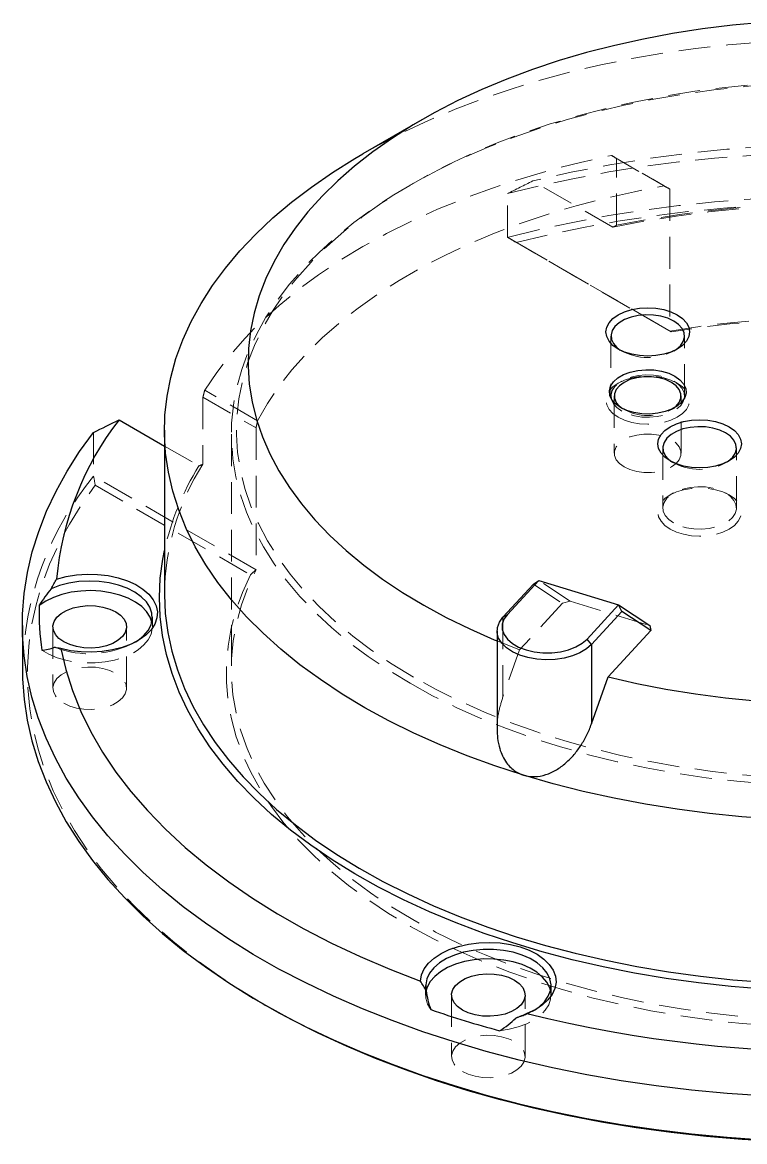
# Model space of a CAD drawing. Header units: millimetres. Extents: x 0 to 420, y 1 to 298.
# Drawn here: x 326.57 to 355.38, y 217.56 to 262.2 of the extents above; entities that cross this region are included whole.
import ezdxf

# ---------------------------------------------------------------- set-up
doc = ezdxf.new("R2010")
doc.units = ezdxf.units.MM
doc.linetypes.add('HIDDEN', pattern=[1.905, 1.27, -0.635])

msp = doc.modelspace()

# ---------------------------------------------------------------- linework, layer by layer
at = {"color": 7, "linetype": 'Continuous', "lineweight": 25}
for p, q in [((342.50193, 258.31473), (340.14453, 256.95338)), ((330.42702, 246.34637), (332.23951, 245.30004)), ((332.23951, 245.93366), (332.23951, 239.40134)), ((345.73683, 238.46877), (346.94986, 239.78578)), ((347.16534, 239.93712), (345.91342, 238.57788)), ((346.94986, 239.78578), (347.16534, 239.93712)), ((347.16534, 239.93712), (350.34395, 238.96144)), ((349.09203, 237.6022), (350.34395, 238.96144)), ((350.48165, 238.7017), (350.34395, 238.96144)), ((350.34395, 238.96144), (351.59588, 238.14324)), ((345.73683, 238.46877), (345.91342, 238.57788)), ((350.48165, 238.7017), (349.26862, 237.38469)), ((351.63968, 237.94487), (350.48165, 238.7017)), ((326.57285, 238.14931), (326.57285, 236.40736)), ((345.50272, 237.92673), (345.50272, 234.00985)), ((351.63968, 237.94487), (349.93433, 236.09333)), ((351.59588, 238.14324), (351.63968, 237.94487)), ((349.26862, 237.38469), (349.09203, 237.6022)), ((349.26862, 237.38469), (349.26862, 234.21662)), ((349.26862, 234.21662), (349.93433, 236.09333)), ((336.13694, 223.07486), (336.27838, 222.99318))]:
    msp.add_line(p, q, dxfattribs=at)
at = {"color": 7, "linetype": 'HIDDEN', "lineweight": 18}
for p, q in [((350.06306, 256.89095), (352.17159, 255.67372)), ((350.27153, 254.10321), (350.27153, 256.77057)), ((352.38942, 255.54794), (350.27153, 256.77057)), ((342.1719, 255.78339), (342.03045, 255.70171)), ((350.11485, 254.03035), (346.92618, 255.87113)), ((345.91364, 253.62498), (345.91364, 255.36693)), ((352.38942, 255.54794), (352.38942, 249.88659)), ((345.91364, 253.62498), (352.38942, 249.88659)), ((352.44719, 249.85321), (346.26153, 253.42412)), ((350.04544, 249.68746), (350.04544, 247.29228)), ((352.97877, 247.29228), (352.97877, 249.68746)), ((350.3334, 249.17054), (350.47485, 249.08886)), ((352.54937, 249.08886), (352.69081, 249.17054)), ((350.47485, 247.89088), (350.3334, 247.8092)), ((352.69081, 247.8092), (352.54937, 247.89088)), ((335.95528, 246.31224), (333.84674, 247.52947)), ((333.77237, 247.24581), (333.77237, 244.57844)), ((333.77237, 247.24581), (335.89027, 246.02318)), ((350.17877, 247.29685), (350.17877, 245.01054)), ((352.84544, 245.01054), (352.84544, 247.29685)), ((350.4277, 246.83435), (350.56914, 246.75267)), ((352.45507, 246.75267), (352.59651, 246.83435)), ((335.89027, 246.02318), (335.89027, 240.36183)), ((329.41449, 245.84217), (329.41449, 244.10022)), ((334.90618, 245.77036), (334.90618, 236.40736)), ((332.23951, 245.30004), (333.61569, 244.50559)), ((352.11599, 245.22653), (352.11599, 242.83134)), ((355.04933, 242.83134), (355.04933, 245.22653)), ((352.40396, 244.70961), (352.5454, 244.62792)), ((354.61992, 244.62792), (354.76136, 244.70961)), ((335.89027, 240.36183), (329.41449, 244.10022)), ((329.47953, 243.73608), (335.66519, 240.16517)), ((352.5454, 243.42994), (352.40396, 243.34826)), ((354.76136, 243.34826), (354.61992, 243.42994)), ((346.94986, 239.78578), (348.10789, 239.02895)), ((348.41727, 239.11891), (347.16534, 239.93712)), ((348.10789, 239.02895), (346.40254, 237.17741)), ((348.10789, 239.02895), (348.41727, 239.11891)), ((348.41727, 239.11891), (351.59588, 238.14324)), ((331.75779, 238.08926), (331.75779, 238.47031)), ((345.73683, 238.46877), (345.73683, 235.3007)), ((327.79112, 238.08926), (327.79112, 235.63964)), ((330.72446, 235.63964), (330.72446, 238.08926)), ((331.02584, 237.44997), (331.16729, 237.53165)), ((345.50272, 237.52995), (346.40254, 237.17741)), ((346.40254, 237.17741), (345.73683, 235.3007)), ((342.65537, 223.78328), (342.65537, 223.40223)), ((347.65537, 223.40223), (347.65537, 223.78328)), ((343.6887, 223.40223), (343.6887, 220.9526)), ((346.62203, 220.9526), (346.62203, 223.40223)), ((346.92342, 222.76293), (347.06487, 222.84461))]:
    msp.add_line(p, q, dxfattribs=at)
at = {"color": 7, "linetype": 'Continuous', "lineweight": 25, "flags": 128}
for points in [[(356.09954, 262.19716), (354.88889, 262.08511), (353.68991, 261.93701), (352.50584, 261.75327), (351.33983, 261.53437), (350.19503, 261.2809), (349.07451, 260.99355), (347.98126, 260.67308), (346.91824, 260.32035), (345.88828, 259.93632), (344.89416, 259.52201), (343.93855, 259.07853), (343.024, 258.60708), (342.15297, 258.10892), (341.32781, 257.58538), (340.55072, 257.03787), (339.82379, 256.46787), (339.14897, 255.8769), (338.52808, 255.26655), (337.96277, 254.63845), (337.45458, 253.99429), (337.00485, 253.3358), (336.6148, 252.66475), (336.28548, 251.98294), (336.01777, 251.2922), (335.81238, 250.59439), (335.66988, 249.89137), (335.59063, 249.18503), (335.57486, 248.47727), (335.62261, 247.76998), (335.73374, 247.06508), (335.90796, 246.36444), (336.14481, 245.66995), (336.44364, 244.98348), (336.80366, 244.30686), (337.22389, 243.64191), (337.70322, 242.99042), (338.24035, 242.35414), (338.83384, 241.73477), (339.4821, 241.13397), (340.18339, 240.55336), (340.93582, 239.9945), (341.73739, 239.45888), (342.58593, 238.94795), (343.47917, 238.46307), (344.4147, 238.00555), (345.39003, 237.57661), (345.50272, 237.52995)], [(346.56378, 232.17137), (345.41812, 232.54396), (344.30525, 232.94831), (343.22779, 233.38347), (342.18831, 233.84839), (341.18928, 234.34198), (340.23306, 234.86306), (339.32192, 235.4104), (338.45803, 235.98269), (337.64342, 236.5786), (336.88004, 237.19669), (336.16969, 237.8355), (335.51407, 238.49352), (334.91471, 239.16919), (334.37306, 239.8609), (333.89038, 240.56702), (333.46783, 241.28587), (333.1064, 242.01574), (332.80696, 242.7549), (332.57022, 243.50161), (332.39673, 244.25408), (332.28691, 245.01053), (332.24102, 245.76918), (332.25916, 246.52821), (332.3413, 247.28584), (332.48724, 248.04026), (332.69664, 248.78968), (332.96899, 249.53232), (333.30365, 250.26644), (333.69983, 250.99027), (334.15658, 251.70211), (334.67283, 252.40027), (335.24735, 253.08309), (335.87878, 253.74895), (336.56561, 254.39628), (337.30623, 255.02353), (338.09886, 255.62923), (338.94165, 256.21192), (339.83257, 256.77024), (340.14453, 256.95338)], [(350.3336, 249.17043), (350.12632, 249.31623), (349.97231, 249.48257), (349.87747, 249.66307), (349.84544, 249.85077), (349.87747, 250.03848), (349.97231, 250.21897), (350.12632, 250.38531), (350.3336, 250.53111), (350.58616, 250.65077), (350.8743, 250.73968), (351.18696, 250.79443), (351.51211, 250.81292), (351.83726, 250.79443), (352.14991, 250.73968), (352.43806, 250.65077), (352.69062, 250.53111), (352.89789, 250.38531), (353.05191, 250.21897), (353.14675, 250.03848), (353.17877, 249.85077), (353.14675, 249.66307), (353.05191, 249.48257), (352.89789, 249.31623), (352.69062, 249.17043), (352.43806, 249.05078), (352.14991, 248.96186), (351.83726, 248.90711), (351.51211, 248.88863), (351.18696, 248.90711), (350.8743, 248.96186), (350.58616, 249.05078), (350.3336, 249.17043)], [(352.61556, 249.1297), (352.65192, 249.15463), (352.81892, 249.30307), (352.9288, 249.46832), (352.97676, 249.64315), (352.96072, 249.81991), (352.88136, 249.99089), (352.74216, 250.1486), (352.5492, 250.28616), (352.31091, 250.39756), (352.03771, 250.47792), (351.74154, 250.52373), (351.43535, 250.53299), (351.13251, 250.5053), (350.84625, 250.44187), (350.5891, 250.34546), (350.37229, 250.2203), (350.2053, 250.07185), (350.09542, 249.9066), (350.04745, 249.73178), (350.0635, 249.55501), (350.14286, 249.38404), (350.28206, 249.22632), (350.40865, 249.1297)], [(350.42788, 246.83425), (350.22615, 246.97806), (350.08062, 247.14294), (349.99765, 247.32169), (349.98088, 247.50649), (350.03102, 247.68926), (350.1459, 247.86202), (350.32048, 248.01722), (350.54715, 248.14807), (350.81599, 248.24886), (351.11525, 248.31518), (351.43186, 248.34412), (351.75197, 248.33444), (352.0616, 248.28654), (352.34722, 248.20253), (352.59634, 248.08608), (352.79807, 247.94226), (352.9436, 247.77738), (353.02656, 247.59863), (353.04334, 247.41384), (352.99319, 247.23106), (352.87832, 247.0583), (352.70373, 246.9031), (352.47707, 246.77225), (352.20823, 246.67147), (351.90896, 246.60515), (351.59236, 246.5762), (351.27224, 246.58589), (350.96261, 246.63378), (350.67699, 246.71779), (350.42788, 246.83425)], [(352.52084, 246.79351), (352.64107, 246.88734), (352.77062, 247.04263), (352.83706, 247.21067), (352.83706, 247.38304), (352.77062, 247.55108), (352.64107, 247.70637), (352.45492, 247.84113), (352.22148, 247.94859), (351.95248, 248.02338), (351.66139, 248.06173), (351.36282, 248.06173), (351.07174, 248.02338), (350.80273, 247.94859), (350.5693, 247.84113), (350.38314, 247.70637), (350.2536, 247.55108), (350.18716, 247.38304), (350.18716, 247.21067), (350.2536, 247.04263), (350.38314, 246.88734), (350.50337, 246.79351)], [(352.40415, 244.70949), (352.19688, 244.8553), (352.04286, 245.02164), (351.94802, 245.20213), (351.91599, 245.38983), (351.94802, 245.57754), (352.04286, 245.75803), (352.19688, 245.92437), (352.40415, 246.07017), (352.65671, 246.18983), (352.94485, 246.27874), (353.25751, 246.33349), (353.58266, 246.35198), (353.90781, 246.33349), (354.22047, 246.27874), (354.50861, 246.18983), (354.76117, 246.07017), (354.96844, 245.92437), (355.12246, 245.75803), (355.2173, 245.57754), (355.24933, 245.38983), (355.2173, 245.20213), (355.12246, 245.02164), (354.96844, 244.8553), (354.76117, 244.70949), (354.50861, 244.58984), (354.22047, 244.50093), (353.90781, 244.44618), (353.58266, 244.42769), (353.25751, 244.44618), (352.94485, 244.50093), (352.65671, 244.58984), (352.40415, 244.70949)], [(354.68612, 244.66876), (354.72247, 244.69369), (354.88947, 244.84214), (354.99935, 245.00739), (355.04732, 245.18221), (355.03127, 245.35898), (354.95191, 245.52995), (354.81271, 245.68767), (354.61975, 245.82523), (354.38146, 245.93662), (354.10827, 246.01698), (353.8121, 246.06279), (353.5059, 246.07205), (353.20306, 246.04437), (352.91681, 245.98093), (352.65966, 245.88453), (352.44285, 245.75937), (352.27585, 245.61092), (352.16597, 245.44567), (352.118, 245.27084), (352.13405, 245.09408), (352.21341, 244.9231), (352.35261, 244.76539), (352.4792, 244.66876)], [(356.10852, 219.37806), (354.67905, 219.47592), (353.25843, 219.61003), (351.84942, 219.78015), (350.45476, 219.98593), (349.07717, 220.22699), (347.7193, 220.50284), (346.38381, 220.81296), (345.07328, 221.15675), (343.79026, 221.53353), (342.53723, 221.94258), (341.31664, 222.3831), (340.13086, 222.85423), (338.98218, 223.35506), (337.87283, 223.88462), (336.80497, 224.44188), (335.78068, 225.02576), (334.80194, 225.63512), (333.87066, 226.26878), (332.98864, 226.92552), (332.15759, 227.60404), (331.37912, 228.30304), (330.65476, 229.02117), (329.98591, 229.75701), (329.37386, 230.50916), (328.8198, 231.27614), (328.32481, 232.05646), (327.88986, 232.84862), (327.51578, 233.65107), (327.2033, 234.46225), (326.95303, 235.2806), (326.76545, 236.10451), (326.64093, 236.9324), (326.57971, 237.76265), (326.58192, 238.59365), (326.64753, 239.42378), (326.77644, 240.25145), (326.96838, 241.07503), (327.22299, 241.89292), (327.53976, 242.70355), (327.91809, 243.50534), (328.35725, 244.29672), (328.85637, 245.07617), (329.41449, 245.84217), (329.41449, 245.84217)], [(356.14453, 223.63779), (354.83489, 223.74305), (353.53565, 223.88493), (352.2499, 224.0631), (350.98066, 224.27713), (349.73094, 224.52651), (348.50369, 224.81066), (347.30181, 225.12891), (346.12815, 225.4805), (344.98547, 225.8646), (343.87647, 226.28031), (342.80379, 226.72663), (341.76994, 227.20253), (340.77738, 227.70687), (339.82845, 228.23846), (338.92539, 228.79604), (338.07033, 229.3783), (337.26531, 229.98386), (336.51222, 230.6113), (335.81283, 231.25911), (335.16881, 231.92579), (334.58168, 232.60974), (334.05281, 233.30936), (333.58347, 234.02299), (333.17476, 234.74895), (332.82765, 235.48551), (332.54295, 236.23094), (332.32135, 236.98348), (332.16336, 237.74135), (332.06935, 238.50275), (332.03956, 239.26589), (332.07404, 240.02896), (332.17273, 240.79017), (332.23951, 241.1387)], [(327.93341, 239.9919), (328.31905, 240.09505), (328.72796, 240.16199), (329.15, 240.19105), (329.57471, 240.18152), (329.99157, 240.13363), (330.39024, 240.04857), (330.76085, 239.92844), (331.09422, 239.77623), (331.38207, 239.5957), (331.61729, 239.39133), (331.79403, 239.16819), (331.90792, 238.9318), (331.95614, 238.68802), (331.9375, 238.44289), (331.85245, 238.20248), (331.7031, 237.97276), (331.49315, 237.75942), (331.22781, 237.56774), (330.91365, 237.40248), (330.55846, 237.26772), (330.17104, 237.16681), (329.76098, 237.10225), (329.33846, 237.07564), (328.91393, 237.08763), (328.49793, 237.13794), (328.10076, 237.22531)], [(331.09384, 237.49081), (331.17319, 237.54283), (331.40834, 237.73438), (331.58658, 237.94541), (331.70319, 238.17033), (331.75508, 238.40319), (331.74089, 238.63783), (331.66099, 238.86803), (331.51748, 239.08771), (331.31418, 239.29105), (331.05646, 239.47266), (330.75113, 239.62776), (330.40629, 239.75222), (330.03106, 239.84276), (329.63536, 239.89698), (329.22967, 239.91344), (328.82472, 239.89171), (328.43123, 239.83237), (328.05962, 239.73698), (327.71972, 239.60807)], [(331.73591, 238.27978), (331.66434, 238.48015), (331.52617, 238.69595), (331.33035, 238.89633), (331.08186, 239.07619), (330.78702, 239.23098), (330.45332, 239.35676), (330.08924, 239.45032), (329.70403, 239.5093), (329.30748, 239.53219), (328.90967, 239.51842), (328.5207, 239.46832), (328.15047, 239.38319), (327.80837, 239.26517), (327.50311, 239.11727), (327.24243, 238.94324)], [(332.23951, 239.40134), (332.23954, 239.38104), (332.27306, 238.62456), (332.37015, 237.8699), (332.53057, 237.11886), (332.75395, 236.37319), (333.03976, 235.63467), (333.38732, 234.90502), (333.79581, 234.18597), (334.26428, 233.47921), (334.79162, 232.78641), (335.37658, 232.1092), (336.01779, 231.44918), (336.71373, 230.80791), (337.46277, 230.18689), (338.26314, 229.58759), (339.11295, 229.01142), (340.0102, 228.45974), (340.95278, 227.93385), (341.93846, 227.43499), (342.96492, 226.96434), (344.02974, 226.523), (345.13041, 226.11202), (346.26433, 225.73236), (347.42884, 225.38492), (348.62119, 225.07051), (349.83857, 224.78989), (351.07811, 224.5437), (352.33688, 224.33254), (353.61192, 224.1569), (354.90023, 224.01718), (356.19876, 223.91373)], [(328.2207, 237.49056), (328.02774, 237.62812), (327.88854, 237.78583), (327.80918, 237.95681), (327.79313, 238.13357), (327.8411, 238.3084), (327.95098, 238.47365), (328.11797, 238.6221), (328.33479, 238.74726), (328.59194, 238.84366), (328.87819, 238.9071), (329.18103, 238.93479), (329.48723, 238.92552), (329.7834, 238.87971), (330.05659, 238.79935), (330.29488, 238.68796), (330.48784, 238.5504), (330.62704, 238.39268), (330.7064, 238.22171), (330.72245, 238.04495), (330.67448, 237.87012), (330.5646, 237.70487), (330.3976, 237.55642), (330.18079, 237.43126), (329.92364, 237.33485), (329.63739, 237.27142), (329.33455, 237.24373), (329.02835, 237.25299), (328.73218, 237.29881), (328.45899, 237.37916), (328.2207, 237.49056)], [(349.26862, 237.38469), (349.06602, 237.2066), (348.81019, 237.05303), (348.50983, 236.92922), (348.17518, 236.83937), (347.81762, 236.78656), (347.44934, 236.77257), (347.08289, 236.79788), (346.73072, 236.86164), (346.40485, 236.96166), (346.11636, 237.09455), (345.87509, 237.25578), (345.68924, 237.43986), (345.56515, 237.64052), (345.50704, 237.85092), (345.51689, 238.06391), (345.59437, 238.27222), (345.73683, 238.46877)], [(345.91342, 238.57788), (345.7791, 238.38951), (345.71101, 238.18963), (345.71178, 237.98593), (345.78138, 237.78623), (345.91712, 237.5982), (346.1138, 237.42908), (346.36386, 237.28535), (346.65768, 237.17255), (346.98397, 237.09501), (347.3302, 237.05571), (347.68306, 237.05615), (348.02899, 237.09633), (348.3547, 237.17469), (348.64767, 237.28823), (348.89663, 237.43258), (349.09203, 237.6022)], [(328.10076, 237.22531), (328.29921, 236.38203), (328.56616, 235.54506), (328.901, 234.71627), (329.30299, 233.8975), (329.77126, 233.09054), (330.30475, 232.29719), (330.90229, 231.5192), (331.56256, 230.7583), (332.28409, 230.01618), (333.06529, 229.29446), (333.90443, 228.59476), (334.79965, 227.91861), (335.74897, 227.26752), (336.75029, 226.64293), (337.80139, 226.04622), (338.89995, 225.47871), (340.04352, 224.94166), (341.22959, 224.43625), (342.45553, 223.96361)], [(326.57285, 236.40736), (326.57971, 236.02069), (326.64093, 235.19045), (326.76545, 234.36256), (326.95303, 233.53865), (327.2033, 232.7203), (327.51578, 231.90912), (327.88986, 231.10667), (328.32481, 230.31451), (328.8198, 229.53418), (329.37386, 228.7672), (329.98591, 228.01506), (330.65476, 227.27921), (331.37912, 226.56109), (332.15759, 225.86209), (332.98864, 225.18356), (333.87066, 224.52683), (334.80194, 223.89317), (335.78068, 223.28381), (336.80497, 222.69993), (337.87283, 222.14267), (338.98218, 221.61311), (340.13086, 221.11228), (341.31664, 220.64114), (342.53723, 220.20063), (343.79026, 219.79158), (345.07328, 219.4148), (346.38381, 219.07101), (347.7193, 218.76089), (349.07717, 218.48503), (350.45476, 218.24398), (351.84942, 218.03819), (353.25843, 217.86808), (354.67905, 217.73396), (356.10852, 217.63611)], [(349.93433, 236.09333), (351.0738, 235.83198), (352.23519, 235.60505), (353.41538, 235.41315), (354.6112, 235.2568), (355.81944, 235.1364)], [(356.56988, 230.42327), (355.26492, 230.5167), (353.96939, 230.6467), (352.68636, 230.81296), (351.41887, 231.01508), (350.16993, 231.25258), (348.94251, 231.52491), (347.73951, 231.83141), (346.56378, 232.17137)], [(342.45553, 223.96361), (342.49361, 224.20799), (342.59765, 224.44589), (342.76507, 224.67142), (342.99172, 224.87898), (343.272, 225.06344), (343.59894, 225.22023), (343.96445, 225.34545), (344.35948, 225.43601), (344.77423, 225.48965), (345.19842, 225.50506), (345.62154, 225.48185), (346.03312, 225.4206), (346.42294, 225.32282), (346.78135, 225.19093), (347.09947, 225.02821), (347.36941, 224.83868), (347.58448, 224.62705), (347.73936, 224.39855), (347.83021, 224.15886), (347.85477, 223.9139), (347.81244, 223.66976), (347.70427, 223.43247), (347.53293, 223.20793), (347.30267, 223.00168), (347.0192, 222.81886), (346.68954, 222.66398)], [(346.99142, 222.80377), (347.17854, 222.93547), (347.38988, 223.13606), (347.54209, 223.35378), (347.63114, 223.58286), (347.65467, 223.81724), (347.61206, 224.05073), (347.50444, 224.27714), (347.33465, 224.49048), (347.10719, 224.6851), (346.82808, 224.85586), (346.5047, 224.99823), (346.14561, 225.10845), (345.76032, 225.18361), (345.35902, 225.2217), (344.95233, 225.22173), (344.55101, 225.18369), (344.16568, 225.10859), (343.80655, 224.99842), (343.48311, 224.85609), (343.20392, 224.68537), (342.97638, 224.49078), (342.8065, 224.27747), (342.69878, 224.05107), (342.65607, 223.81759), (342.67951, 223.58321), (342.67951, 223.58321)], [(347.63349, 223.59275), (347.60332, 223.69519), (347.49157, 223.91602), (347.32046, 224.1238), (347.09433, 224.31325), (346.81893, 224.47954), (346.50125, 224.61845), (346.14937, 224.72646), (345.77223, 224.80082), (345.37942, 224.83964), (344.98091, 224.84193), (344.58684, 224.80763), (344.20721, 224.73762), (343.85168, 224.63368), (343.52928, 224.49844), (343.24819, 224.33534), (343.01558, 224.14854), (342.83734, 223.94276), (342.718, 223.72326), (342.67725, 223.59275)], [(344.11828, 222.80353), (343.92532, 222.94109), (343.78612, 223.0988), (343.70676, 223.26977), (343.69071, 223.44654), (343.73868, 223.62136), (343.84856, 223.78661), (344.01555, 223.93506), (344.23236, 224.06023), (344.48951, 224.15663), (344.77577, 224.22006), (345.07861, 224.24775), (345.3848, 224.23849), (345.68097, 224.19268), (345.95417, 224.11232), (346.19246, 224.00092), (346.38542, 223.86337), (346.52462, 223.70565), (346.60398, 223.53468), (346.62002, 223.35791), (346.57206, 223.18309), (346.46218, 223.01784), (346.29518, 222.86939), (346.07837, 222.74422), (345.82122, 222.64782), (345.53497, 222.58439), (345.23213, 222.5567), (344.92593, 222.56596), (344.62976, 222.61177), (344.35656, 222.69213), (344.11828, 222.80353)], [(356.70849, 217.55848), (355.27823, 217.64147), (353.85574, 217.76093), (352.4438, 217.91661), (351.04519, 218.10823), (349.66263, 218.3354), (348.29885, 218.59767), (346.95652, 218.89454), (345.63826, 219.22541), (344.34667, 219.58965), (343.08427, 219.98653), (341.85354, 220.41528), (340.65689, 220.87506), (339.49666, 221.36497), (338.37514, 221.88405), (337.29452, 222.43128), (336.27838, 222.99318)]]:
    msp.add_lwpolyline(points, dxfattribs=at)
at = {"color": 7, "linetype": 'HIDDEN', "lineweight": 18, "flags": 128}
for points in [[(340.14453, 256.95338), (340.76953, 257.30286), (341.75029, 257.8085), (342.77254, 258.28599), (343.83385, 258.73417), (344.93169, 259.15199), (346.06348, 259.53846), (347.22651, 259.89266), (348.41804, 260.21376), (349.63524, 260.50098), (350.87521, 260.75365), (352.13503, 260.97116), (353.41169, 261.15302), (354.70218, 261.29877), (356.00343, 261.40807), (357.31236, 261.48068), (358.62586, 261.51641), (359.94081, 261.51517), (361.2541, 261.47698), (362.56262, 261.40193), (363.86325, 261.29018), (365.15291, 261.14201), (366.42855, 260.95777), (367.68713, 260.73789), (368.92568, 260.4829), (370.14125, 260.1934), (371.33097, 259.87007), (372.49201, 259.51369), (373.62161, 259.1251), (374.7171, 258.70523), (375.77588, 258.25505), (376.79544, 257.77566), (377.77335, 257.26817), (378.3345, 256.95338)], [(342.03325, 235.83739), (342.93426, 235.34316), (343.8778, 234.87614), (344.86142, 234.43754), (345.88256, 234.02851), (346.93854, 233.6501), (348.02661, 233.30332), (349.14393, 232.98907), (350.2876, 232.70815), (351.45461, 232.46132), (352.64194, 232.24921), (353.84648, 232.07237), (355.06509, 231.93127), (356.29459, 231.82628), (357.53177, 231.75766), (358.77341, 231.7256), (360.01627, 231.73018), (361.25709, 231.77139), (362.49266, 231.84912), (363.71974, 231.96318), (364.93512, 232.11325), (366.13565, 232.29895), (367.31819, 232.5198), (368.47966, 232.77522), (369.61701, 233.06453), (370.72729, 233.387), (371.8076, 233.74178), (372.85513, 234.12793), (373.86713, 234.54446), (374.84097, 234.99028), (375.77411, 235.46422), (376.66411, 235.96505), (377.50865, 236.49146), (378.30553, 237.04207), (379.05267, 237.61546), (379.74811, 238.21013), (380.39006, 238.82451), (380.97682, 239.45702), (381.50688, 240.106), (381.97884, 240.76975), (382.39147, 241.44656), (382.74371, 242.13464), (383.03463, 242.83221), (383.26346, 243.53744), (383.42962, 244.2485), (383.53268, 244.96353), (383.57235, 245.68066), (383.54854, 246.39803), (383.46132, 247.11376), (383.3109, 247.82598), (383.09768, 248.53285), (382.82222, 249.2325), (382.48523, 249.92312), (382.0876, 250.60291), (381.63036, 251.27009), (381.11471, 251.92293), (380.54198, 252.55971), (379.91368, 253.17878), (379.23145, 253.77852), (378.49705, 254.35737), (377.71242, 254.91382), (376.87959, 255.44641), (376.00074, 255.95376), (375.07817, 256.43454), (374.11427, 256.8875), (373.11156, 257.31145), (372.07267, 257.7053), (371.00029, 258.06801), (369.89723, 258.39864), (368.76637, 258.69632), (367.61065, 258.96028), (366.4331, 259.18982), (365.23677, 259.38436), (364.0248, 259.54338), (362.80035, 259.66647), (361.5666, 259.75331), (360.32679, 259.80366), (359.08414, 259.8174), (357.84189, 259.7945), (356.60329, 259.73501), (355.37157, 259.63909), (354.14994, 259.50698), (352.94158, 259.33904), (351.74966, 259.1357), (350.57728, 258.89749), (349.42749, 258.62503), (348.30331, 258.31904), (347.20765, 257.98031), (346.14339, 257.60972), (345.11329, 257.20825), (344.12005, 256.77693), (343.16625, 256.3169), (342.25438, 255.82936), (341.38683, 255.31557), (340.56585, 254.77688), (339.79359, 254.2147), (339.07206, 253.63048), (338.40315, 253.02576), (337.78859, 252.40211), (337.23, 251.76116), (336.72883, 251.10458), (336.28639, 250.43408), (335.90383, 249.75141), (335.58214, 249.05836), (335.32218, 248.35673), (335.12462, 247.64836), (334.98997, 246.93508), (334.91858, 246.21877), (334.91064, 245.50128), (334.96618, 244.7845), (335.08504, 244.07029), (335.26692, 243.36051), (335.51134, 242.65702), (335.81766, 241.96166), (336.18509, 241.27623), (336.61267, 240.60252), (337.09927, 239.9423), (337.64364, 239.29728), (338.24435, 238.66915), (338.89983, 238.05955), (339.60837, 237.47006), (340.36814, 236.90223), (341.17713, 236.35753), (342.03325, 235.83739)], [(342.17467, 236.08234), (341.31882, 236.60254), (340.51049, 237.14748), (339.75183, 237.71572), (339.04485, 238.30575), (338.39141, 238.91601), (337.79327, 239.54488), (337.25199, 240.19069), (336.76903, 240.85173), (336.34565, 241.52625), (335.98298, 242.21245), (335.68198, 242.90853), (335.44345, 243.61262), (335.26803, 244.32287), (335.15617, 245.03739), (335.10818, 245.75429), (335.12418, 246.47167), (335.20413, 247.18761), (335.34782, 247.90023), (335.55486, 248.60764), (335.82471, 249.30796), (336.15666, 249.99933), (336.54981, 250.67991), (337.00314, 251.34791), (337.51543, 252.00156), (338.08533, 252.63911), (338.71132, 253.25888), (339.39176, 253.85922), (340.12482, 254.43855), (340.90858, 254.99533), (341.74094, 255.52807), (342.61971, 256.03537), (343.54255, 256.51589), (344.50702, 256.96834), (345.51055, 257.39153), (346.55049, 257.78434), (347.62408, 258.14572), (348.72848, 258.47471), (349.86074, 258.77045), (351.01788, 259.03215), (352.19682, 259.25911), (353.39443, 259.45074), (354.60755, 259.60652), (355.83294, 259.72605), (357.06738, 259.809), (358.30757, 259.85515), (359.55023, 259.86439), (360.79207, 259.83668), (362.02979, 259.77211), (363.26011, 259.67084), (364.47978, 259.53314), (365.68554, 259.35938), (366.87421, 259.15001), (368.04264, 258.9056), (369.18772, 258.62679), (370.30642, 258.31432), (371.39577, 257.96902), (372.45288, 257.5918), (373.47496, 257.18367), (374.45929, 256.7457), (375.40325, 256.27906), (376.30436, 255.78499), (377.16021, 255.26479), (377.96854, 254.71985), (378.7272, 254.15161), (379.43418, 253.56158), (380.08761, 252.95132), (380.68576, 252.32245), (381.22703, 251.67664), (381.71, 251.0156), (382.13338, 250.34108), (382.49605, 249.65488), (382.79705, 248.9588), (383.03558, 248.25471), (383.211, 247.54446), (383.32286, 246.82994), (383.37085, 246.11304), (383.35485, 245.39566), (383.2749, 244.67972), (383.13121, 243.96709), (382.92416, 243.25969), (382.65431, 242.55937), (382.32237, 241.868), (381.92921, 241.18742), (381.47589, 240.51942), (380.9636, 239.86577), (380.3937, 239.22822), (379.7677, 238.60845), (379.08727, 238.0081), (378.3542, 237.42878), (377.57045, 236.872), (376.73808, 236.33926), (375.85932, 235.83195), (374.93647, 235.35144), (373.97201, 234.89899), (372.96847, 234.4758), (371.92853, 234.08299), (370.85494, 233.72161), (369.75055, 233.39262), (368.61828, 233.09688), (367.46115, 232.83518), (366.28221, 232.60822), (365.0846, 232.41659), (363.87148, 232.26081), (362.64608, 232.14128), (361.41165, 232.05833), (360.17146, 232.01218), (358.9288, 232.00294), (357.68696, 232.03065), (356.44924, 232.09522), (355.21891, 232.19649), (353.99925, 232.33419), (352.79349, 232.50795), (351.60482, 232.71732), (350.43639, 232.96173), (349.29131, 233.24054), (348.17261, 233.55301), (347.08326, 233.89831), (346.02614, 234.27553), (345.00407, 234.68366), (344.01974, 235.12163), (343.07577, 235.58827), (342.17467, 236.08234)], [(333.84674, 247.52947), (334.32394, 248.23731), (334.8603, 248.93089), (335.45455, 249.60856), (336.10529, 250.26871), (336.81096, 250.90978), (337.56989, 251.53024), (338.38029, 252.12863), (339.24021, 252.70351), (340.14763, 253.25352), (341.10039, 253.77736), (342.09622, 254.27379), (343.13276, 254.74162), (344.20755, 255.17974), (345.31803, 255.58712), (346.46158, 255.96278), (347.63547, 256.30583), (348.83691, 256.61547), (350.06306, 256.89095)], [(345.91364, 255.36693), (347.24053, 255.68913), (348.59072, 255.97726), (349.96159, 256.23078), (351.35048, 256.44919), (352.75468, 256.63206), (354.17147, 256.77904), (355.59811, 256.88984), (357.03182, 256.96426), (358.46981, 257.00214), (359.9093, 257.00341), (361.34749, 256.96807), (362.78159, 256.89619), (364.2088, 256.7879), (365.62637, 256.64342), (367.03154, 256.46303), (368.42157, 256.24708), (369.79378, 255.99599), (371.14549, 255.71024), (372.47408, 255.39039), (373.77697, 255.03706), (375.05163, 254.65093), (376.29559, 254.23277), (377.50643, 253.78337), (378.6818, 253.30362), (379.81941, 252.79444), (380.91707, 252.25682), (381.97263, 251.6918), (382.98404, 251.10049), (383.94935, 250.48403), (384.86667, 249.84362), (385.6103, 249.27903)], [(335.95528, 246.31224), (336.35124, 247.00077), (336.80824, 247.67658), (337.32508, 248.33787), (337.90037, 248.98288), (338.53258, 249.60987), (339.22002, 250.21719), (339.96085, 250.80321), (340.75311, 251.36637), (341.59467, 251.90517), (342.4833, 252.41816), (343.41662, 252.90399), (344.39215, 253.36135), (345.40728, 253.78902), (346.4593, 254.18587), (347.54541, 254.55084), (348.66271, 254.88295), (349.80822, 255.18131), (350.97889, 255.44513), (352.17159, 255.67372)], [(391.90618, 236.40736), (391.90517, 236.55548), (391.86215, 237.38611), (391.75579, 238.21484), (391.58628, 239.04006), (391.35396, 239.86016), (391.05928, 240.67357), (390.70281, 241.47868), (390.28525, 242.27395), (389.8074, 243.05783), (389.2702, 243.8288), (388.67468, 244.58535), (388.022, 245.32602), (387.31343, 246.04938), (386.55035, 246.75401), (385.73424, 247.43855), (384.86667, 248.10167), (383.94935, 248.74208), (382.98404, 249.35854), (381.97263, 249.94985), (380.91707, 250.51486), (379.81941, 251.05248), (378.6818, 251.56166), (377.50643, 252.04142), (376.29559, 252.49082), (375.05163, 252.90898), (373.77697, 253.2951), (372.47408, 253.64843), (371.14549, 253.96828), (369.79378, 254.25403), (368.42157, 254.50513), (367.03154, 254.72108), (365.62637, 254.90147), (364.2088, 255.04595), (362.78159, 255.15423), (361.34749, 255.22612), (359.9093, 255.26146), (358.46981, 255.26018), (357.03182, 255.2223), (355.59811, 255.14789), (354.17147, 255.03708), (352.75468, 254.8901), (351.35048, 254.70723), (349.96159, 254.48883), (348.59072, 254.23531), (347.24053, 253.94717), (345.91364, 253.62498)], [(346.26153, 253.42412), (347.59156, 253.73891), (348.94441, 254.0194), (350.31745, 254.26505), (351.70798, 254.47538), (353.11327, 254.64996), (354.53057, 254.78847), (355.9571, 254.89062), (357.39007, 254.95622), (358.82666, 254.98514), (360.26406, 254.97732), (361.69945, 254.93278), (363.13002, 254.8516), (364.55297, 254.73395), (365.9655, 254.58005), (367.36484, 254.39021), (368.74825, 254.16479), (370.11303, 253.90425), (371.45649, 253.60909), (372.776, 253.27988), (374.06898, 252.91729), (375.33288, 252.522), (376.56524, 252.09481), (377.76364, 251.63655), (378.92572, 251.14811), (380.04921, 250.63046), (381.13191, 250.0846), (382.17169, 249.51161), (383.16653, 248.91262), (384.11445, 248.28879), (385.01362, 247.64135), (385.86226, 246.97157), (386.65871, 246.28076), (387.40141, 245.57027), (388.08891, 244.8415), (388.71985, 244.09588), (389.29301, 243.33487), (389.80725, 242.55996), (390.26157, 241.77266), (390.65507, 240.97453), (390.987, 240.16713), (391.25669, 239.35203), (391.46362, 238.53084), (391.60737, 237.70517), (391.68768, 236.87664), (391.70438, 236.04686), (391.65744, 235.21748), (391.54696, 234.3901), (391.37314, 233.56636), (391.13633, 232.74787), (390.83699, 231.93623), (390.47571, 231.13303), (390.0532, 230.33986), (389.57029, 229.55826), (389.02792, 228.78976), (388.42716, 228.03588), (387.76918, 227.29809), (387.05527, 226.57783), (386.28684, 225.87652), (385.46539, 225.19554), (384.59252, 224.53621), (383.66996, 223.89984), (382.69951, 223.28766), (382.20064, 222.99318)], [(350.11485, 254.03035), (351.37091, 254.26887), (352.64558, 254.47186), (353.93582, 254.63886), (355.2386, 254.76946), (356.55084, 254.86335), (357.86943, 254.92032), (359.19126, 254.94023), (360.5132, 254.92303), (361.83213, 254.86876), (363.14493, 254.77756), (364.44851, 254.64963), (365.73977, 254.48528), (367.01568, 254.28489), (368.2732, 254.04895), (369.50938, 253.778), (370.72129, 253.4727), (371.90606, 253.13375), (373.0609, 252.76196), (374.18307, 252.35822), (375.26994, 251.92347), (376.31891, 251.45874), (377.32753, 250.96513), (378.2934, 250.4438), (379.21424, 249.89599), (380.08787, 249.323), (380.91223, 248.72617), (381.68538, 248.10692), (382.40548, 247.46672), (383.07084, 246.80706), (383.67988, 246.12952), (384.23115, 245.43569), (384.72337, 244.72721), (385.15536, 244.00577), (385.52611, 243.27305), (385.83474, 242.5308), (386.08051, 241.78077), (386.23951, 241.1387)], [(386.23951, 239.40134), (386.23616, 239.64683), (386.18371, 240.40296), (386.06774, 241.15673), (385.88854, 241.90635), (385.64652, 242.65008), (385.34226, 243.38614), (384.97648, 244.11282), (384.55003, 244.82839), (384.06392, 245.53116), (383.5193, 246.21949), (382.91745, 246.89175), (382.25979, 247.54635), (381.54787, 248.18176), (380.78336, 248.79646), (379.96808, 249.38903), (379.10394, 249.95805), (378.19297, 250.50218), (377.23733, 251.02016), (376.23927, 251.51074), (375.20114, 251.97278), (374.12538, 252.4052), (373.01454, 252.80696), (371.87123, 253.17712), (370.69815, 253.51481), (369.49805, 253.81923), (368.27378, 254.08968), (367.02821, 254.32549), (365.76429, 254.52614), (364.48498, 254.69113), (363.19331, 254.82008), (361.89232, 254.91269), (360.58508, 254.96874), (359.27467, 254.98809), (357.96417, 254.97071), (356.65668, 254.91663), (355.35528, 254.82597), (354.06303, 254.69896), (352.78299, 254.53589), (351.51816, 254.33715), (350.27153, 254.10321)], [(352.38942, 249.88659), (353.59555, 250.07161), (354.81652, 250.22068), (356.04912, 250.33343), (357.29012, 250.40954), (358.53624, 250.44882), (359.78422, 250.45117), (361.03076, 250.41658), (362.27259, 250.34514), (363.50644, 250.23703), (364.72906, 250.09256), (365.93725, 249.91208), (367.12782, 249.69608), (368.29765, 249.44513), (369.44364, 249.15989), (370.5628, 248.8411), (371.65217, 248.4896), (372.70889, 248.10633), (373.73018, 247.69228), (374.71336, 247.24855), (375.65584, 246.77631), (376.55513, 246.27679), (377.40888, 245.75131), (378.21484, 245.20125), (378.97089, 244.62806), (379.67503, 244.03325), (380.32543, 243.41838), (380.92036, 242.78507), (381.45826, 242.13498), (381.93772, 241.46983), (382.35747, 240.79136), (382.71642, 240.10136), (383.01362, 239.40164), (383.24828, 238.69405), (383.41979, 237.98044), (383.5277, 237.2627), (383.57172, 236.5427), (383.55174, 235.82235), (383.46781, 235.10354), (383.32015, 234.38816), (383.10915, 233.67808), (382.83536, 232.97519), (382.49952, 232.28133), (382.10248, 231.59831), (381.64532, 230.92795), (381.12921, 230.272), (380.55553, 229.63219), (379.92578, 229.0102), (379.24162, 228.40766), (378.50485, 227.82617), (377.7174, 227.26725), (376.88135, 226.73237), (375.99889, 226.22294), (375.07235, 225.7403), (374.10417, 225.28571), (373.09689, 224.86038), (372.05316, 224.46543), (370.97572, 224.10188), (369.86741, 223.7707), (368.73115, 223.47276), (367.56992, 223.20884), (366.38678, 222.97964), (365.18484, 222.78576), (363.96726, 222.62771), (362.73725, 222.5059), (361.49804, 222.42066), (360.25288, 222.37221), (359.00506, 222.36067), (357.75786, 222.38609), (356.51455, 222.44838), (355.27841, 222.54739), (354.05269, 222.68286), (352.84062, 222.85442), (351.64537, 223.06164), (350.4701, 223.30396), (349.3179, 223.58075), (348.19179, 223.89127), (347.09475, 224.23472), (346.02964, 224.61018), (344.99929, 225.01668), (344.00639, 225.45313), (343.05356, 225.9184), (342.1433, 226.41126), (341.27802, 226.93041), (340.45997, 227.47449), (339.69133, 228.04207), (338.9741, 228.63165), (338.31018, 229.24168), (337.70131, 229.87056), (337.14909, 230.51664), (336.65498, 231.17821), (336.22027, 231.85353), (335.84611, 232.54083), (335.53348, 233.2383), (335.28321, 233.94411), (335.09595, 234.6564), (334.9722, 235.37329), (334.91228, 236.09291), (334.91635, 236.81334), (334.98439, 237.53272), (335.11624, 238.24913), (335.31153, 238.9607), (335.56977, 239.66555), (335.89027, 240.36183)], [(335.66519, 240.16517), (335.34848, 239.46357), (335.09437, 238.75353), (334.90355, 238.03691), (334.7765, 237.3156), (334.71356, 236.59148), (334.7149, 235.86644), (334.78051, 235.1424), (334.91022, 234.42124), (335.10369, 233.70486), (335.36042, 232.99514), (335.67972, 232.29393), (336.06077, 231.60307), (336.50256, 230.92437), (337.00393, 230.25962), (337.56359, 229.61055), (338.18004, 228.97886), (338.85169, 228.36621), (339.57677, 227.77421), (340.35338, 227.20441), (341.17948, 226.65829), (342.05292, 226.1373), (342.97139, 225.64279), (343.9325, 225.17607), (344.93373, 224.73835), (345.97244, 224.33079), (347.04593, 223.95445), (348.15137, 223.61031), (349.28587, 223.29929), (350.44646, 223.02218), (351.63009, 222.77973), (352.83366, 222.57257), (354.05402, 222.40123), (355.28797, 222.26618), (356.53227, 222.16775), (357.78367, 222.10621), (359.03889, 222.08173), (360.29463, 222.09436), (361.5476, 222.14407), (362.79453, 222.23074), (364.03214, 222.35413), (365.25719, 222.51392), (366.46647, 222.70969), (367.65681, 222.94093), (368.82509, 223.20704), (369.96825, 223.50731), (371.08329, 223.84096), (372.1673, 224.20712), (373.21742, 224.60482), (374.23091, 225.03303), (375.20512, 225.49062), (376.13748, 225.97638), (377.02556, 226.48906), (377.86702, 227.0273), (378.65967, 227.5897), (379.40142, 228.17477), (380.09034, 228.781), (380.72461, 229.40678), (381.30257, 230.05048), (381.82272, 230.71041), (382.28368, 231.38485), (382.68425, 232.07201), (383.02337, 232.77012), (383.30017, 233.47732), (383.51391, 234.19178), (383.66403, 234.91162), (383.75015, 235.63494), (383.77203, 236.35987), (383.72961, 237.08449), (383.62302, 237.80691), (383.45252, 238.52523), (383.21857, 239.23757), (382.92177, 239.94207), (382.56292, 240.63688), (382.14293, 241.32017), (381.66293, 241.99016), (381.12416, 242.6451), (380.52803, 243.28325), (379.87612, 243.90296), (379.17012, 244.5026), (378.41189, 245.0806), (377.60341, 245.63543), (376.74681, 246.16566), (375.84433, 246.66988), (374.89833, 247.14678), (373.91129, 247.59511), (372.8858, 248.01369), (371.82455, 248.40142), (370.73032, 248.75729), (369.60597, 249.08037), (368.45446, 249.36981), (367.2788, 249.62485), (366.08206, 249.84483), (364.8674, 250.02916), (363.63799, 250.17736), (362.39705, 250.28905), (361.14783, 250.36393), (359.89361, 250.4018), (358.63768, 250.40258), (357.38333, 250.36624), (356.13384, 250.2929), (354.89249, 250.18274), (353.66253, 250.03605), (352.44719, 249.85321)], [(350.3336, 246.44863), (350.58616, 246.32897), (350.8743, 246.24006), (351.18696, 246.18531), (351.51211, 246.16682), (351.83726, 246.18531), (352.14991, 246.24006), (352.43806, 246.32897), (352.69062, 246.44863), (352.89789, 246.59443), (353.05191, 246.76077), (353.14675, 246.94126), (353.17877, 247.12897), (353.14675, 247.31667), (353.05191, 247.49717), (352.89789, 247.66351), (352.69062, 247.80931), (352.43806, 247.92896), (352.14991, 248.01788), (351.83726, 248.07263), (351.51211, 248.09112), (351.18696, 248.07263), (350.8743, 248.01788), (350.58616, 247.92896), (350.3336, 247.80931), (350.12632, 247.66351), (349.97231, 247.49717), (349.87747, 247.31667), (349.84544, 247.12897), (349.87747, 246.94126), (349.97231, 246.76077), (350.12632, 246.59443), (350.3336, 246.44863)], [(350.47502, 246.69358), (350.28206, 246.83114), (350.14286, 246.98885), (350.0635, 247.15983), (350.04745, 247.33659), (350.09542, 247.51142), (350.2053, 247.67667), (350.37229, 247.82512), (350.5891, 247.95028), (350.84625, 248.04668), (351.13251, 248.11012), (351.43535, 248.13781), (351.74154, 248.12854), (352.03771, 248.08273), (352.31091, 248.00237), (352.5492, 247.89098), (352.74216, 247.75342), (352.88136, 247.5957), (352.96072, 247.42473), (352.97676, 247.24796), (352.9288, 247.07314), (352.81892, 246.90789), (352.65192, 246.75944), (352.43511, 246.63428), (352.17796, 246.53787), (351.89171, 246.47444), (351.58887, 246.44675), (351.28267, 246.45601), (350.9865, 246.50183), (350.7133, 246.58218), (350.47502, 246.69358)], [(350.5693, 244.46627), (350.80273, 244.3588), (351.07174, 244.28402), (351.36282, 244.24566), (351.66139, 244.24566), (351.95248, 244.28402), (352.22148, 244.3588), (352.45492, 244.46627), (352.64107, 244.60103), (352.77062, 244.75632), (352.83706, 244.92436), (352.83706, 245.09672), (352.77062, 245.26476), (352.64107, 245.42005), (352.45492, 245.55481), (352.22148, 245.66228), (351.95248, 245.73706), (351.66139, 245.77542), (351.36282, 245.77542), (351.07174, 245.73706), (350.80273, 245.66228), (350.5693, 245.55481), (350.38314, 245.42005), (350.2536, 245.26476), (350.18716, 245.09672), (350.18716, 244.92436), (350.2536, 244.75632), (350.38314, 244.60103), (350.5693, 244.46627)], [(336.27838, 222.99318), (336.25692, 223.00558), (335.26437, 223.60583), (334.31882, 224.23086), (333.42212, 224.87944), (332.57603, 225.5503), (331.78221, 226.24212), (331.04221, 226.95354), (330.35749, 227.68318), (329.72938, 228.4296), (329.15912, 229.19134), (328.64783, 229.9669), (328.19651, 230.75477), (327.80604, 231.5534), (327.47718, 232.36122), (327.21059, 233.17665), (327.00679, 233.9981), (326.86617, 234.82395), (326.78902, 235.65259), (326.77547, 236.48238), (326.82557, 237.31171), (326.9392, 238.13894), (327.11615, 238.96246), (327.35608, 239.78065), (327.6585, 240.59191), (328.02283, 241.39464), (328.44836, 242.18728), (328.93424, 242.96827), (329.47953, 243.73608)], [(352.40415, 241.98769), (352.65671, 241.86804), (352.94485, 241.77912), (353.25751, 241.72437), (353.58266, 241.70589), (353.90781, 241.72437), (354.22047, 241.77912), (354.50861, 241.86804), (354.76117, 241.98769), (354.96844, 242.13349), (355.12246, 242.29983), (355.2173, 242.48033), (355.24933, 242.66803), (355.2173, 242.85574), (355.12246, 243.03623), (354.96844, 243.20257), (354.76117, 243.34837), (354.50861, 243.46803), (354.22047, 243.55694), (353.90781, 243.61169), (353.58266, 243.63018), (353.25751, 243.61169), (352.94485, 243.55694), (352.65671, 243.46803), (352.40415, 243.34837), (352.19688, 243.20257), (352.04286, 243.03623), (351.94802, 242.85574), (351.91599, 242.66803), (351.94802, 242.48033), (352.04286, 242.29983), (352.19688, 242.13349), (352.40415, 241.98769)], [(352.54557, 242.23264), (352.35261, 242.3702), (352.21341, 242.52791), (352.13405, 242.69889), (352.118, 242.87565), (352.16597, 243.05048), (352.27585, 243.21573), (352.44285, 243.36418), (352.65966, 243.48934), (352.91681, 243.58575), (353.20306, 243.64918), (353.5059, 243.67687), (353.8121, 243.6676), (354.10827, 243.62179), (354.38146, 243.54143), (354.61975, 243.43004), (354.81271, 243.29248), (354.95191, 243.13477), (355.03127, 242.96379), (355.04732, 242.78703), (354.99935, 242.6122), (354.88947, 242.44695), (354.72247, 242.2985), (354.50566, 242.17334), (354.24851, 242.07694), (353.96226, 242.0135), (353.65942, 241.98581), (353.35322, 241.99508), (353.05705, 242.04089), (352.78386, 242.12125), (352.54557, 242.23264)], [(327.35053, 237.1562), (327.6316, 236.99309), (327.95399, 236.85785), (328.30952, 236.75389), (328.68914, 236.68387), (329.08321, 236.64956), (329.48172, 236.65184), (329.87453, 236.69064), (330.25168, 236.76499), (330.60357, 236.87299), (330.92126, 237.0119), (331.19667, 237.17818), (331.42282, 237.36762), (331.59395, 237.57539), (331.70571, 237.79622), (331.75527, 238.0245), (331.74136, 238.25443), (331.73591, 238.27978)], [(328.2207, 235.04094), (328.45899, 234.92954), (328.73218, 234.84918), (329.02835, 234.80337), (329.33455, 234.79411), (329.63739, 234.8218), (329.92364, 234.88523), (330.18079, 234.98163), (330.3976, 235.1068), (330.5646, 235.25525), (330.67448, 235.4205), (330.72245, 235.59532), (330.7064, 235.77209), (330.62704, 235.94306), (330.48784, 236.10078), (330.29488, 236.23833), (330.05659, 236.34973), (329.7834, 236.43009), (329.48723, 236.4759), (329.18103, 236.48516), (328.87819, 236.45747), (328.59194, 236.39404), (328.33479, 236.29764), (328.11797, 236.17247), (327.95098, 236.02402), (327.8411, 235.85877), (327.79313, 235.68395), (327.80918, 235.50718), (327.88854, 235.33621), (328.02774, 235.1785), (328.2207, 235.04094)], [(345.60148, 221.98217), (345.9867, 222.04114), (346.35079, 222.13469), (346.6845, 222.26046), (346.97935, 222.41524), (347.22786, 222.5951), (347.42369, 222.79547), (347.56189, 223.01126), (347.63893, 223.23698), (347.65285, 223.46691), (347.63349, 223.59275)], [(344.11828, 220.3539), (344.35656, 220.24251), (344.62976, 220.16215), (344.92593, 220.11634), (345.23213, 220.10707), (345.53497, 220.13476), (345.82122, 220.1982), (346.07837, 220.2946), (346.29518, 220.41976), (346.46218, 220.56821), (346.57206, 220.73346), (346.62002, 220.90829), (346.60398, 221.08505), (346.52462, 221.25603), (346.38542, 221.41374), (346.19246, 221.5513), (345.95417, 221.6627), (345.68097, 221.74305), (345.3848, 221.78887), (345.07861, 221.79813), (344.77577, 221.77044), (344.48951, 221.70701), (344.23236, 221.6106), (344.01555, 221.48544), (343.84856, 221.33699), (343.73868, 221.17174), (343.69071, 220.99692), (343.70676, 220.82015), (343.78612, 220.64918), (343.92532, 220.49146), (344.11828, 220.3539)]]:
    msp.add_lwpolyline(points, dxfattribs=at)
at = {"color": 7, "linetype": 'HIDDEN', "lineweight": 18}
for centre, radius, start, end in [((359.23672, 204.84411), 52.49101, 76.164139, 103.563722), ((351.51211, 251.01567), 2.18506, 239.668588, 300.331412), ((351.51211, 248.49004), 1.97376, 239.264718, 300.735282), ((353.58266, 246.55473), 2.18506, 239.668588, 300.331412), ((342.0811, 239.30288), 9.84208, 147.586802, 179.426831), ((342.57607, 238.87845), 10.58079, 147.871092, 167.665523), ((339.11178, 236.14691), 12.54164, 140.642841, 178.810066), ((329.24355, 240.85917), 3.84311, 248.91441, 298.780635), ((343.56522, 223.40198), 0.90823, 167.87486, 219.714619), ((345.53001, 225.18793), 2.79641, 284.973655, 301.507021)]:
    msp.add_arc(centre, radius, start, end, dxfattribs=at)
at = {"color": 7, "linetype": 'Continuous', "lineweight": 25}
for centre, radius, start, end in [((340.05093, 238.90325), 12.16633, 142.281674, 174.866261), ((337.95741, 238.69461), 10.71786, 178.670735, 188.252599), ((359.21195, 273.21834), 52.08219, 256.087756, 286.222021), ((357.03717, 264.11283), 43.6551, 251.058448, 254.813886)]:
    msp.add_arc(centre, radius, start, end, dxfattribs=at)
at = {"color": 7, "linetype": 'HIDDEN', "lineweight": 18}
for major_axis, ratio, start_param, end_param in [((27, -15.5893), 0.00007037, 4.36565239, 4.37385017), ((24.33333, -14.04962), 0.00007037, 4.41771951, 4.42706166), ((19.09266, 33.06766), 0.57733463, 2.0094579, 2.01765568), ((17.20696, 29.80172), 0.57733463, 2.06152502, 2.07086717)]:
    msp.add_ellipse((359.23951, 251.59501), major_axis=major_axis, ratio=ratio, start_param=start_param, end_param=end_param, dxfattribs=at)
for points in [[(346.92618, 255.87113), (346.58815, 255.70399), (346.25066, 255.53589), (345.91364, 255.36693)], [(350.27153, 254.10321), (350.21928, 254.07896), (350.16705, 254.05467), (350.11485, 254.03035)], [(346.26153, 253.42412), (346.14553, 253.4911), (346.02956, 253.55805), (345.91364, 253.62498)], [(352.44719, 249.85321), (352.42785, 249.86439), (352.40859, 249.87551), (352.38942, 249.88659)], [(333.61569, 244.50559), (333.6679, 244.52991), (333.72012, 244.5542), (333.77237, 244.57844)], [(329.41449, 244.10022), (329.43589, 243.97873), (329.45757, 243.85734), (329.47953, 243.73608)], [(335.66519, 240.16517), (335.74017, 240.2308), (335.81519, 240.29635), (335.89027, 240.36183)]]:
    msp.add_open_spline(points, degree=3, dxfattribs=at)
at = {"color": 7, "linetype": 'Continuous', "lineweight": 25}
for points in [[(329.41449, 245.84217), (329.75151, 246.01113), (330.089, 246.17923), (330.42702, 246.34637)], [(327.71972, 239.60807), (327.78647, 239.7355), (327.85795, 239.86348), (327.93341, 239.9919)], [(327.71972, 239.60807), (327.54632, 239.39166), (327.38568, 239.1707), (327.24243, 238.94324)], [(327.35053, 237.1562), (327.50789, 237.16443), (327.67943, 237.20637), (327.86095, 237.27338)], [(328.10076, 237.22531), (328.0169, 237.23579), (327.93673, 237.25148), (327.86095, 237.27338)], [(342.67951, 223.58321), (342.59871, 223.70596), (342.5244, 223.83299), (342.45553, 223.96361)], [(342.67951, 223.58321), (342.71, 223.31917), (342.76919, 223.06439), (342.86657, 222.82165)], [(345.60148, 221.98217), (345.84098, 222.12267), (346.05587, 222.29341), (346.25253, 222.48647)], [(346.68954, 222.66398), (346.54583, 222.59861), (346.40028, 222.53907), (346.25253, 222.48647)]]:
    msp.add_open_spline(points, degree=3, dxfattribs=at)
at = {"color": 7, "linetype": 'HIDDEN', "lineweight": 18}
msp.add_open_spline([(345.73683, 235.3007), (345.67616, 235.09913), (345.55489, 234.6962), (345.49291, 234.25615), (345.5053, 234.03102), (345.50645, 234.00999)], degree=3, knots=[0, 0, 0, 0, 0.47574202, 0.95101758, 1, 1, 1, 1], dxfattribs=at)
at = {"color": 7, "linetype": 'Continuous', "lineweight": 25}
for points, knots in [([(345.50645, 234.00999), (345.50895, 233.88803), (345.51436, 233.62314), (345.61244, 233.15719), (345.83267, 232.68249), (346.18628, 232.32332), (346.45337, 232.21581), (346.56378, 232.17137)], [0, 0, 0, 0, 0.15556638, 0.3379064, 0.61550957, 0.84106438, 1, 1, 1, 1]), ([(346.56378, 232.17137), (346.63307, 232.1501), (346.70563, 232.13447), (346.85225, 232.11566), (346.92613, 232.11236), (347.14933, 232.11958), (347.30094, 232.1479), (347.59169, 232.2416), (347.73412, 232.30785), (348.00038, 232.46574), (348.12574, 232.55769), (348.36317, 232.76372), (348.47356, 232.87658), (348.6761, 233.11435), (348.76902, 233.23999), (348.93971, 233.50352), (349.01749, 233.64171), (349.15542, 233.92383), (349.21608, 234.06847), (349.26862, 234.21662)], [0, 0, 0, 0, 0.0625, 0.0625, 0.125, 0.125, 0.25, 0.25, 0.375, 0.375, 0.5, 0.5, 0.625, 0.625, 0.75, 0.75, 0.875, 0.875, 1, 1, 1, 1])]:
    msp.add_open_spline(points, degree=3, knots=knots, dxfattribs=at)

doc.saveas('drawing.dxf')
